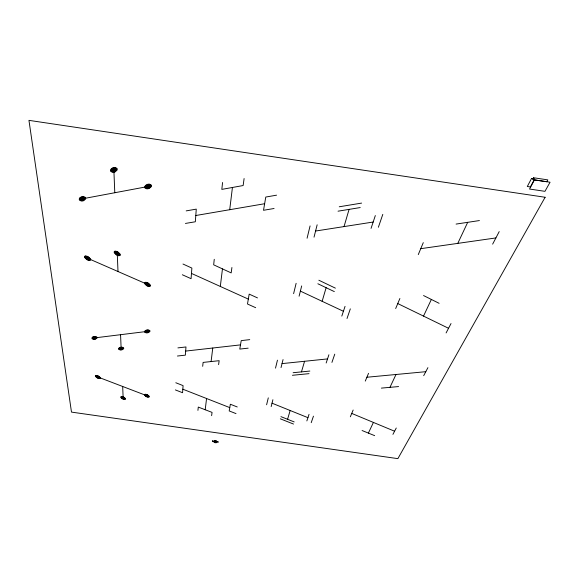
<?xml version="1.0" encoding="UTF-8"?>
<svg xmlns="http://www.w3.org/2000/svg" width="579" height="579" viewBox="0 0 579 579"><rect width="100%" height="100%" fill="white"/><g stroke="black" fill="none" stroke-linecap="round" stroke-linejoin="round"><path stroke-width="0.87" d="M197.924 410.381L198.286 407.073L212.066 412.4L211.617 415.65M202.686 366.326L203.113 362.411L219.151 360.695L218.609 364.647M214.259 259.305L213.665 264.827L231.173 272.904L231.918 267.498M222.568 182.486L221.822 189.384L243.144 185.541L244.106 178.535M205.198 409.751L206.573 398.511M211.103 361.557L212.761 348.022M220.309 286.446L222.459 268.888M229.711 209.707L232.432 187.473M216.271 442.095L216.38 441.415M266.608 404.772L268.294 397.853M275.51 368.143L277.45 360.174M293.611 293.654L296.13 283.312M307.08 238.23L310.076 225.926M271.167 406.603L272.904 399.72M281.032 367.585L283.059 359.581M299.09 296.202L301.688 285.932M314.028 237.158L317.154 224.797M287.575 419.29L290.151 410.497M301.464 371.884L304.568 361.282M322.141 301.304L326.129 287.698M344.035 226.584L349.079 209.381M306.848 420.926L309.041 414.361M326.165 362.997L328.908 354.768M341.813 316.083L345.048 306.378M371.052 228.379L375.33 215.562M311.22 422.677L313.456 416.156M331.926 362.411L334.763 354.16M347.016 318.508L350.324 308.868M378.369 227.257L382.799 214.375M350.338 416.779L353.161 410.033M365.284 381.091L368.541 373.325M395.674 308.549L399.894 298.482M418.277 254.601L423.292 242.63M368.389 433.099L373.412 422.424M389.949 387.344L396 374.497M423.517 316.098L431.362 299.444M457.779 243.383L467.702 222.329M392.931 434.373L396.26 428.019M423.698 375.677L427.91 367.643M446.098 332.932L451.019 323.552M492.642 244.143L499.207 231.614M82.457 198.8L148.086 186.489M186.199 210.886L196.274 209.128L195.333 221.771L185.439 223.436M276.559 195.174L265.775 197.048L263.51 210.286L274.084 208.498M195.796 215.511L264.632 203.728M339.258 206.775L361.6 203.099M338.035 211.183L360.218 207.564M315.577 231.035L373.173 222.032M456.086 224.08L479.419 220.563M420.759 248.673L495.892 237.933M94.5 337.919L147.269 331.398M177.919 347.885L185.982 346.959L185.367 355.144L177.427 356.027M249.737 339.641L241.226 340.618L239.778 349.086L248.159 348.153M185.671 351.084L240.495 344.881M282.038 363.612L327.526 358.915M293.14 372.71L309.845 371.059M292.424 375.286L309.041 373.658M366.898 377.24L425.789 371.689M381.38 388.111L398.576 386.569M97.887 377.009L146.9 395.746M182.826 389.197L229.769 407.616M175.379 389.913L182.566 392.721L183.094 385.621L175.806 382.748M236.015 413.601L229.204 410.938L230.348 404.243L237.245 406.965M280.931 416.648L294.175 421.917M280.323 418.82L293.517 424.052M272.029 403.187L307.934 417.669M362.063 430.515L374.671 435.661M351.743 413.428L394.589 431.217M87.603 258.241L147.529 284.419M182.334 274.757L191.077 278.687L191.873 268.07L182.986 264.031M255.672 307.695L247.486 304.011L249.173 294.118L257.489 297.896M191.475 273.418L248.326 299.104M300.378 291.114L343.412 311.27M317.864 283.761L334.329 291.606M318.848 280.222L335.393 288.147M397.766 303.562L448.537 328.279M423.531 295.543L439.121 303.316M113.86 169.9L114.787 192.735M117.262 253.493L118 271.522M120.57 334.698L121.141 348.587M122.683 386.49L123.153 398.012M212.529 440.865L212.428 441.545L218.16 442.363L218.269 441.683L212.529 440.865M214.563 440.409L214.244 442.544L216.126 442.812L216.459 440.684L214.563 440.409M81.241 198.706L81.342 199.393L82.529 199.661L83.731 198.561L82.377 197.931L81.241 198.706M81.849 198.756C82.674 200.392 83.68 197.273 81.849 198.756M112.579 169.806L112.659 170.559L113.897 170.841L115.214 169.633L113.824 168.959L112.579 169.806M113.223 169.85C114.034 171.63 115.199 168.243 113.223 169.85M93.523 337.839C94.905 340.032 96.454 335.95 93.523 337.839M94.015 337.883L95.014 337.861L94.015 337.883M146.827 186.395L146.871 187.118L148.086 187.393L149.44 186.235L148.094 185.584L146.827 186.395M147.457 186.445C148.21 188.153 149.469 184.889 147.457 186.445M120.171 348.5C121.481 350.635 123.132 346.669 120.171 348.5M120.656 348.544L121.655 348.522L120.656 348.544M146.255 331.311C147.551 333.584 149.411 329.342 146.255 331.311M146.762 331.354L147.804 331.333L146.762 331.354M86.452 257.452C87.559 260.948 90.433 257.438 86.452 257.452M87.031 257.85L88.174 258.647L87.031 257.85M116.133 252.69C115.786 253.689 117.935 255.035 118.5 254.043L117.689 253.001L116.133 252.69M116.697 253.088L117.827 253.906L116.697 253.088M96.954 376.459C97.974 378.905 100.073 376.422 96.954 376.459M97.424 376.734L98.35 377.291L97.424 376.734M146.473 283.674C147.327 286.967 150.316 283.638 146.473 283.674M147.001 284.05L148.058 284.796L147.001 284.05M122.27 397.498C123.197 399.792 125.267 397.447 122.27 397.498M122.712 397.751L123.588 398.272L122.712 397.751M531.558 178.448L527.295 186.489L530.393 186.945L534.685 178.918L531.558 178.448M533.621 177.753L532.629 179.613L546.793 181.726L547.814 179.874L533.621 177.753M534.424 179.903L529.532 189.036L544.962 191.338L550.05 182.233L534.424 179.903M545.121 197.265L397.882 458.64L71.485 412.103L28.95 120.36L545.121 197.265M146.031 395.225C146.871 397.556 149.064 395.175 146.031 395.225M146.465 395.486L147.377 395.927L146.465 395.486M80.068 197.692L79.417 198.568A5.414 2.909 14 0 0 79.272 199.393A3.669 1.976 14.1 0 0 79.67 200.283L81.306 201A3.46 1.86 14.1 0 0 82.645 200.956A5.428 2.924 14.2 0 0 83.789 200.595L85.497 199.031A5.435 2.931 14.2 0 0 85.649 198.199A3.467 1.867 14.1 0 0 85.279 197.359L83.608 196.578A3.467 1.867 14.1 0 0 82.269 196.628A5.414 2.917 14 0 0 81.111 196.998L80.068 197.692M80.546 197.917L80.025 198.611A4.335 2.33 14 0 0 79.909 199.277A2.938 1.578 14.1 0 0 80.228 199.987L81.538 200.566A2.772 1.491 14.1 0 0 82.602 200.522A4.343 2.338 14.2 0 0 83.521 200.233L84.889 198.988A4.343 2.345 14.2 0 0 85.004 198.322A2.772 1.498 14.1 0 0 84.715 197.649L83.376 197.026A2.772 1.491 14.1 0 0 82.305 197.063A4.335 2.338 14 0 0 81.386 197.359L80.546 197.917M81.024 198.134L80.633 198.662A3.25 1.751 14.1 0 0 80.546 199.154A2.207 1.187 14.1 0 0 80.785 199.69L81.769 200.124A2.077 1.115 14.1 0 0 82.565 200.095A3.257 1.751 14.2 0 0 83.26 199.878L84.281 198.937A3.257 1.759 14.2 0 0 84.368 198.438A2.077 1.122 14.1 0 0 84.15 197.931L83.144 197.468A2.077 1.122 14.1 0 0 82.341 197.497A3.25 1.751 14 0 0 81.653 197.721L81.024 198.134M111.4 168.706L110.669 169.661A5.645 3.206 13.6 0 0 110.48 170.566A3.829 2.171 13.7 0 0 110.857 171.536L112.55 172.31A3.612 2.048 13.8 0 0 113.954 172.252A5.667 3.213 13.9 0 0 115.185 171.847L117.052 170.139A5.667 3.221 13.8 0 0 117.248 169.227A3.619 2.055 13.8 0 0 116.9 168.315L115.178 167.476A3.612 2.055 13.7 0 0 113.766 167.534A5.652 3.213 13.6 0 0 112.529 167.939L111.4 168.706M111.892 168.945L111.306 169.712A4.516 2.562 13.7 0 0 111.154 170.436A3.061 1.737 13.7 0 0 111.457 171.21L112.811 171.825A2.888 1.643 13.8 0 0 113.933 171.782A4.531 2.577 13.8 0 0 114.917 171.464L116.415 170.088A4.531 2.577 13.8 0 0 116.567 169.365A2.895 1.643 13.8 0 0 116.292 168.634L114.917 167.961A2.888 1.643 13.7 0 0 113.781 168.011A4.523 2.569 13.7 0 0 112.796 168.337L111.892 168.945M112.384 169.184L111.942 169.756A3.387 1.925 13.7 0 0 111.834 170.298A2.302 1.303 13.7 0 0 112.058 170.885L113.071 171.348A2.164 1.23 13.8 0 0 113.918 171.312A3.394 1.932 13.8 0 0 114.656 171.073L115.778 170.045A3.402 1.932 13.8 0 0 115.894 169.495A2.171 1.23 13.8 0 0 115.684 168.945L114.649 168.446A2.171 1.23 13.7 0 0 113.802 168.482A3.394 1.925 13.7 0 0 113.064 168.728L112.384 169.184M145.705 185.338L144.938 186.257A5.529 3.112 12.2 0 0 144.714 187.126A3.749 2.113 12.2 0 0 145.04 188.052L146.682 188.805A3.532 1.99 12.3 0 0 148.079 188.747A5.544 3.127 12.4 0 0 149.31 188.37L151.235 186.727A5.544 3.134 12.4 0 0 151.474 185.852A3.539 1.998 12.3 0 0 151.17 184.969L149.505 184.158A3.539 1.998 12.2 0 0 148.101 184.216A5.529 3.119 12.2 0 0 146.863 184.6L145.705 185.338M146.183 185.562L145.568 186.3A4.422 2.497 12.2 0 0 145.387 186.995A2.996 1.694 12.2 0 0 145.647 187.741L146.965 188.341A2.83 1.592 12.3 0 0 148.079 188.298A4.437 2.504 12.4 0 0 149.064 187.994L150.605 186.677A4.437 2.504 12.3 0 0 150.793 185.982A2.83 1.599 12.3 0 0 150.554 185.273L149.223 184.629A2.83 1.599 12.2 0 0 148.101 184.672A4.429 2.497 12.2 0 0 147.109 184.983L146.183 185.562M146.661 185.794L146.197 186.351A3.322 1.875 12.2 0 0 146.06 186.872A2.251 1.267 12.2 0 0 146.255 187.43L147.247 187.878A2.121 1.194 12.3 0 0 148.079 187.849A3.322 1.875 12.3 0 0 148.817 187.618L149.975 186.633A3.329 1.875 12.3 0 0 150.12 186.112A2.121 1.201 12.3 0 0 149.939 185.577L148.941 185.092A2.121 1.201 12.2 0 0 148.094 185.128A3.322 1.875 12.2 0 0 147.356 185.36L146.661 185.794M92.589 337.159L92.054 337.709A4.328 1.896 11.4 0 0 91.931 338.237A2.938 1.288 11.4 0 0 92.235 338.824L93.545 339.323A2.765 1.209 11.5 0 0 94.623 339.316A4.335 1.903 11.5 0 0 95.557 339.106L96.954 338.136A4.343 1.903 11.5 0 0 97.084 337.6A2.772 1.216 11.5 0 0 96.794 337.05L95.463 336.515A2.772 1.216 11.4 0 0 94.377 336.522A4.328 1.896 11.4 0 0 93.443 336.732L92.589 337.159M92.973 337.311L92.546 337.752A3.467 1.52 11.4 0 0 92.445 338.179A2.352 1.028 11.4 0 0 92.683 338.643L93.74 339.041A2.215 0.97 11.5 0 0 94.601 339.041A3.467 1.52 11.5 0 0 95.347 338.874L96.461 338.093A3.474 1.52 11.5 0 0 96.563 337.666A2.215 0.97 11.5 0 0 96.338 337.224L95.267 336.797A2.215 0.97 11.4 0 0 94.406 336.804A3.467 1.52 11.4 0 0 93.66 336.971L92.973 337.311M93.357 337.463L93.031 337.796A2.598 1.136 11.4 0 0 92.958 338.114A1.759 0.774 11.4 0 0 93.139 338.462L93.928 338.766A1.657 0.731 11.5 0 0 94.572 338.758A2.606 1.144 11.5 0 0 95.13 338.635L95.969 338.049A2.606 1.144 11.5 0 0 96.049 337.731A1.665 0.731 11.5 0 0 95.875 337.398L95.079 337.079A1.665 0.731 11.4 0 0 94.428 337.079A2.598 1.136 11.4 0 0 93.87 337.21L93.357 337.463M119.274 347.841L118.717 348.37A4.263 1.853 10.7 0 0 118.565 348.884A2.888 1.259 10.7 0 0 118.847 349.448L120.128 349.94A2.721 1.187 10.8 0 0 121.192 349.933A4.27 1.86 10.8 0 0 122.126 349.738L123.559 348.797A4.27 1.86 10.8 0 0 123.718 348.283A2.729 1.187 10.7 0 0 123.457 347.747L122.155 347.226A2.729 1.187 10.7 0 0 121.083 347.226A4.263 1.86 10.7 0 0 120.142 347.429L119.274 347.841M119.65 347.986L119.202 348.413A3.409 1.484 10.7 0 0 119.079 348.826A2.309 1.006 10.7 0 0 119.303 349.282L120.323 349.665A2.178 0.948 10.7 0 0 121.185 349.665A3.416 1.491 10.8 0 0 121.93 349.506L123.074 348.753A3.416 1.491 10.8 0 0 123.197 348.341A2.178 0.948 10.7 0 0 122.994 347.914L121.952 347.494A2.178 0.948 10.7 0 0 121.091 347.501A3.409 1.484 10.7 0 0 120.345 347.661L119.65 347.986M120.019 348.138L119.687 348.457A2.555 1.115 10.7 0 0 119.592 348.768A1.737 0.753 10.7 0 0 119.759 349.108L120.526 349.398A1.636 0.709 10.7 0 0 121.17 349.398A2.562 1.115 10.8 0 0 121.735 349.275L122.589 348.71A2.562 1.115 10.8 0 0 122.683 348.406A1.636 0.717 10.7 0 0 122.531 348.08L121.749 347.769A1.636 0.709 10.7 0 0 121.105 347.769A2.562 1.115 10.7 0 0 120.541 347.892L120.019 348.138M145.358 330.609L144.75 331.181A4.408 1.998 10.3 0 0 144.569 331.731A2.989 1.353 10.3 0 0 144.83 332.332L146.14 332.845A2.815 1.274 10.3 0 0 147.254 332.845A4.415 2.005 10.4 0 0 148.246 332.628L149.78 331.615A4.422 2.005 10.4 0 0 149.968 331.065A2.823 1.281 10.3 0 0 149.729 330.493L148.398 329.943A2.823 1.281 10.3 0 0 147.276 329.943A4.415 1.998 10.2 0 0 146.284 330.168L145.358 330.609M145.742 330.768L145.249 331.224A3.525 1.599 10.3 0 0 145.105 331.666A2.396 1.086 10.3 0 0 145.315 332.151L146.364 332.556A2.251 1.02 10.3 0 0 147.261 332.556A3.532 1.607 10.4 0 0 148.05 332.382L149.281 331.572A3.539 1.607 10.3 0 0 149.425 331.13A2.258 1.028 10.3 0 0 149.237 330.674L148.166 330.233A2.258 1.02 10.3 0 0 147.269 330.24A3.532 1.599 10.3 0 0 146.48 330.414L145.742 330.768M146.125 330.927L145.756 331.268A2.649 1.201 10.3 0 0 145.647 331.601A1.795 0.811 10.3 0 0 145.799 331.962L146.588 332.266A1.694 0.767 10.3 0 0 147.261 332.266A2.649 1.201 10.3 0 0 147.855 332.136L148.774 331.528A2.649 1.201 10.3 0 0 148.89 331.195A1.694 0.767 10.3 0 0 148.738 330.855L147.942 330.522A1.694 0.767 10.3 0 0 147.269 330.529A2.649 1.201 10.3 0 0 146.675 330.66L146.125 330.927M85.301 256.005L84.729 256.265A3.17 1.578 12.8 0 0 84.512 256.895A4.958 2.468 12.8 0 0 84.78 257.648L86.626 259.443A4.958 2.461 12.8 0 0 87.762 260.058A3.163 1.571 12.8 0 0 89.021 260.441L90.447 260.253A3.358 1.665 12.8 0 0 90.679 259.587A4.95 2.454 12.9 0 0 90.425 258.835L88.587 257.04A4.95 2.454 12.9 0 0 87.443 256.425A3.17 1.571 12.9 0 0 86.177 256.034L85.301 256.005M85.764 256.454L85.308 256.663A2.533 1.259 12.8 0 0 85.135 257.163A3.966 1.976 12.8 0 0 85.345 257.771L86.821 259.204A3.966 1.969 12.8 0 0 87.726 259.696A2.526 1.252 12.8 0 0 88.739 260.007L89.883 259.855A2.685 1.332 12.8 0 0 90.063 259.32A3.959 1.961 12.9 0 0 89.861 258.719L88.384 257.279A3.966 1.969 12.9 0 0 87.48 256.786A2.533 1.259 12.9 0 0 86.466 256.475L85.764 256.454M86.228 256.902L85.88 257.054A1.903 0.941 12.8 0 0 85.75 257.438A2.975 1.476 12.8 0 0 85.909 257.887L87.016 258.965A2.975 1.476 12.8 0 0 87.697 259.334A1.896 0.941 12.8 0 0 88.457 259.566L89.311 259.45A2.012 0.999 12.8 0 0 89.448 259.052A2.967 1.476 12.9 0 0 89.296 258.603L88.189 257.525A2.975 1.476 12.9 0 0 87.509 257.156A1.896 0.941 12.9 0 0 86.749 256.917L86.228 256.902M115.026 251.206L114.425 251.474A3.199 1.621 12.1 0 0 114.179 252.118A5.008 2.54 12.1 0 0 114.418 252.893L116.213 254.717A5.001 2.54 12 0 0 117.342 255.339A3.192 1.614 12.1 0 0 118.608 255.737L120.07 255.542A3.387 1.715 12.1 0 0 120.345 254.861A4.994 2.526 12.1 0 0 120.114 254.094L118.319 252.263A5.001 2.533 12.2 0 0 117.19 251.633A3.199 1.621 12.2 0 0 115.916 251.235L115.026 251.206M115.474 251.662L114.997 251.879A2.555 1.296 12.1 0 0 114.794 252.393A4.002 2.034 12.1 0 0 114.989 253.009L116.422 254.478A4.002 2.034 12.1 0 0 117.327 254.97A2.555 1.296 12.1 0 0 118.34 255.288L119.513 255.136A2.707 1.375 12.1 0 0 119.73 254.594A3.995 2.026 12.1 0 0 119.542 253.978L118.109 252.509A4.002 2.026 12.2 0 0 117.204 252.01A2.555 1.296 12.2 0 0 116.184 251.691L115.474 251.662M115.923 252.126L115.561 252.285A1.918 0.97 12.1 0 0 115.416 252.668A3.004 1.527 12.1 0 0 115.554 253.132L116.632 254.232A3.004 1.52 12.1 0 0 117.313 254.601A1.918 0.97 12.1 0 0 118.073 254.84L118.948 254.724A2.034 1.028 12.1 0 0 119.115 254.319A2.996 1.52 12.1 0 0 118.97 253.855L117.899 252.755A3.004 1.52 12.1 0 0 117.219 252.379A1.918 0.97 12.1 0 0 116.459 252.14L115.923 252.126M145.474 282.313L144.888 282.559A3.054 1.498 10.8 0 0 144.62 283.145A4.784 2.345 10.8 0 0 144.808 283.848L146.465 285.534A4.777 2.345 10.8 0 0 147.522 286.106A3.047 1.491 10.8 0 0 148.723 286.475L150.149 286.308A3.235 1.585 10.8 0 0 150.439 285.686A4.77 2.33 10.9 0 0 150.25 284.984L148.608 283.305A4.777 2.338 10.9 0 0 147.544 282.718A3.054 1.498 10.9 0 0 146.328 282.349L145.474 282.313M145.886 282.74L145.416 282.928A2.446 1.194 10.8 0 0 145.199 283.399A3.829 1.875 10.8 0 0 145.358 283.963L146.675 285.309A3.821 1.875 10.8 0 0 147.522 285.773A2.439 1.194 10.8 0 0 148.485 286.069L149.628 285.932A2.591 1.267 10.8 0 0 149.86 285.433A3.821 1.867 10.9 0 0 149.708 284.875L148.39 283.522A3.821 1.867 10.9 0 0 147.536 283.059A2.439 1.194 10.9 0 0 146.574 282.762L145.886 282.74M146.299 283.16L145.944 283.305A1.831 0.897 10.8 0 0 145.785 283.652A2.866 1.404 10.8 0 0 145.901 284.079L146.892 285.085A2.866 1.404 10.8 0 0 147.529 285.433A1.831 0.897 10.8 0 0 148.246 285.657L149.107 285.556A1.94 0.948 10.8 0 0 149.281 285.179A2.866 1.404 10.9 0 0 149.165 284.759L148.173 283.746A2.866 1.404 10.9 0 0 147.536 283.399A1.831 0.897 10.9 0 0 146.813 283.174L146.299 283.16M96.034 375.467L95.557 375.633A2.577 1.057 10.9 0 0 95.376 376.046A4.039 1.657 10.9 0 0 95.586 376.56L97.069 377.79A4.031 1.65 10.8 0 0 97.989 378.217A2.577 1.057 10.9 0 0 99.016 378.507L100.189 378.405A2.729 1.115 10.9 0 0 100.391 377.964A4.031 1.65 10.9 0 0 100.189 377.457L98.705 376.227A4.031 1.65 10.9 0 0 97.779 375.793A2.577 1.057 10.9 0 0 96.751 375.503L96.034 375.467M96.403 375.778L96.027 375.909A2.063 0.847 10.9 0 0 95.875 376.241A3.228 1.324 10.9 0 0 96.042 376.647L97.236 377.631A3.228 1.324 10.9 0 0 97.967 377.978A2.055 0.84 10.9 0 0 98.792 378.203L99.733 378.123A2.186 0.897 10.9 0 0 99.892 377.776A3.221 1.317 10.9 0 0 99.726 377.37L98.539 376.379A3.228 1.317 10.9 0 0 97.8 376.039A2.063 0.847 10.9 0 0 96.975 375.807L96.403 375.778M96.773 376.082L96.49 376.184A1.549 0.637 10.9 0 0 96.382 376.43A2.425 0.992 10.9 0 0 96.505 376.741L97.395 377.479A2.417 0.992 10.9 0 0 97.952 377.732A1.542 0.63 10.9 0 0 98.568 377.906L99.27 377.848A1.643 0.673 10.9 0 0 99.393 377.58A2.417 0.992 10.9 0 0 99.27 377.276L98.379 376.538A2.417 0.992 10.9 0 0 97.822 376.278A1.549 0.63 10.9 0 0 97.207 376.104L96.773 376.082M121.424 396.572L120.953 396.724A2.482 0.992 10.2 0 0 120.75 397.107A3.887 1.549 10.1 0 0 120.931 397.578L122.321 398.728A3.887 1.549 10.1 0 0 123.197 399.134A2.482 0.984 10.1 0 0 124.181 399.401L125.332 399.315A2.634 1.049 10.2 0 0 125.542 398.909A3.879 1.542 10.2 0 0 125.368 398.439L123.986 397.288A3.887 1.549 10.2 0 0 123.103 396.883A2.482 0.992 10.2 0 0 122.118 396.608L121.424 396.572M121.771 396.861L121.395 396.977A1.99 0.789 10.2 0 0 121.235 397.288A3.112 1.238 10.1 0 0 121.373 397.664L122.487 398.584A3.112 1.238 10.1 0 0 123.189 398.909A1.983 0.789 10.1 0 0 123.978 399.126L124.898 399.054A2.106 0.84 10.2 0 0 125.064 398.728A3.105 1.238 10.2 0 0 124.926 398.352L123.819 397.433A3.105 1.238 10.2 0 0 123.117 397.107A1.983 0.789 10.2 0 0 122.321 396.89L121.771 396.861M122.111 397.151L121.836 397.237A1.491 0.593 10.2 0 0 121.713 397.469A2.33 0.926 10.1 0 0 121.822 397.751L122.654 398.439A2.33 0.926 10.1 0 0 123.182 398.685A1.491 0.593 10.1 0 0 123.768 398.844L124.456 398.793A1.578 0.63 10.2 0 0 124.586 398.555A2.33 0.926 10.2 0 0 124.485 398.265L123.653 397.578A2.33 0.926 10.2 0 0 123.124 397.332A1.491 0.593 10.2 0 0 122.531 397.172L122.111 397.151M145.206 394.292L144.721 394.444A2.504 1.013 9.7 0 0 144.504 394.835A3.923 1.585 9.7 0 0 144.663 395.312L146.024 396.477A3.923 1.585 9.6 0 0 146.892 396.89A2.504 1.013 9.7 0 0 147.884 397.165L149.049 397.071A2.656 1.071 9.7 0 0 149.288 396.658A3.915 1.578 9.7 0 0 149.136 396.181L147.783 395.016A3.915 1.578 9.7 0 0 146.907 394.603A2.504 1.013 9.7 0 0 145.908 394.328L145.206 394.292M145.546 394.581L145.163 394.704A2.005 0.811 9.7 0 0 144.982 395.016A3.141 1.267 9.7 0 0 145.112 395.399L146.197 396.333A3.134 1.267 9.7 0 0 146.892 396.658A2.005 0.811 9.7 0 0 147.688 396.883L148.622 396.81A2.128 0.854 9.7 0 0 148.81 396.477A3.134 1.267 9.7 0 0 148.687 396.094L147.602 395.16A3.134 1.267 9.7 0 0 146.907 394.835A2.005 0.811 9.7 0 0 146.111 394.61L145.546 394.581M145.886 394.871L145.597 394.965A1.505 0.608 9.7 0 0 145.459 395.196A2.352 0.948 9.7 0 0 145.561 395.486L146.371 396.188A2.352 0.948 9.7 0 0 146.892 396.434A1.498 0.608 9.7 0 0 147.493 396.601L148.195 396.543A1.592 0.644 9.7 0 0 148.333 396.297A2.352 0.948 9.7 0 0 148.238 396.007L147.428 395.305A2.352 0.948 9.7 0 0 146.907 395.059A1.505 0.608 9.7 0 0 146.306 394.892L145.886 394.871"/></g></svg>
